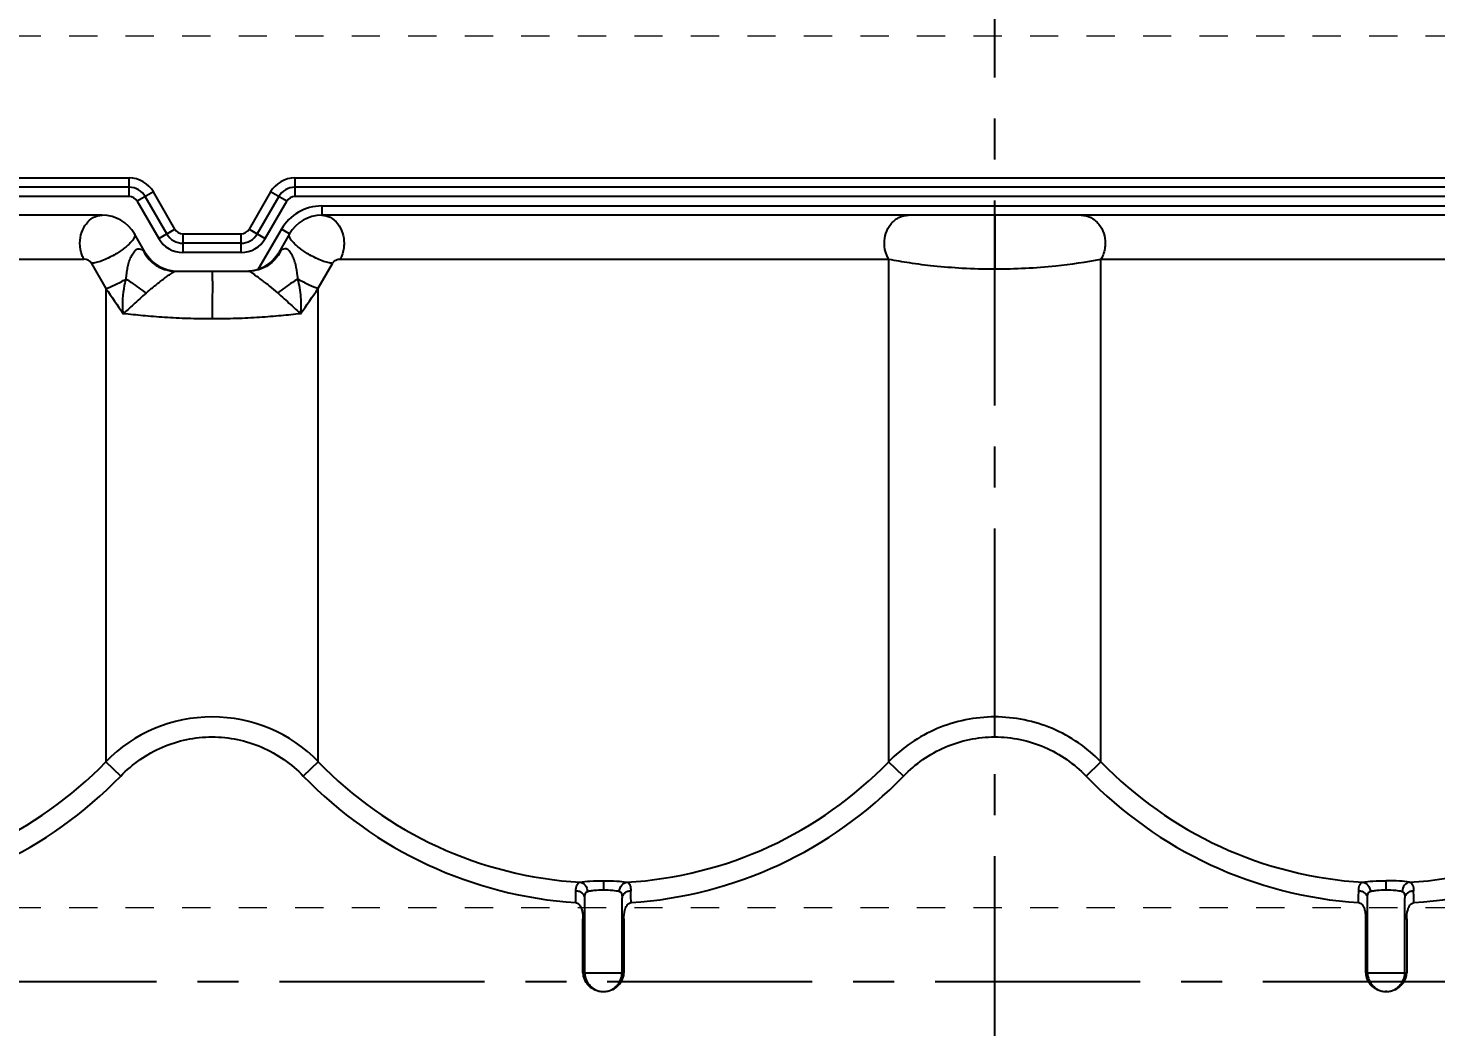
# Model space of a CAD drawing. Header units: millimetres. Extents: x 2667 to 4588, y -8940 to -2822.
# Drawn here: x 3446.5 to 3522.4, y -6329.1 to -6275.3 of the extents above; entities that cross this region are included whole.
import ezdxf

# ---------------------------------------------------------------- set-up
doc = ezdxf.new("R2010")
doc.units = ezdxf.units.MM
doc.header["$LTSCALE"] = 16.335
doc.header["$PDMODE"] = 3
doc.header["$PDSIZE"] = 8
doc.linetypes.add('CENTER', pattern=[0.6, 0.375, -0.075, 0.075, -0.075])
doc.linetypes.add('HIDDEN', pattern=[0.2, 0.1, -0.1])
doc.layers.get('0').update_dxf_attribs({"linetype": 'CONTINUOUS'})
doc.layers.get('Defpoints').update_dxf_attribs({"linetype": 'CONTINUOUS'})
doc.layers.add('cool', color=153, linetype='HIDDEN', lineweight=9)
doc.layers.add('dim', color=82, linetype='CONTINUOUS', lineweight=9)
doc.layers.add('DEFAULT_2', color=8, linetype='HIDDEN')
doc.styles.get("Standard").update_dxf_attribs({"font": 'txt', "width": 0.85})
doc.dimstyles.new('mold', dxfattribs={"dimtxt": 10, "dimasz": 5, "dimexe": 0, "dimexo": 0, "dimgap": 0, "dimtad": 1, "dimzin": 1, "dimdsep": 46, "dimtxsty": 'Standard', "dimcen": 0, "dimclrd": 4, "dimclre": 4, "dimclrt": 6, "dimazin": 0, "dimtfac": 1, "dimtofl": 0, "dimtmove": 0, "dimatfit": 3, "dimfxl": 0, "dimarcsym": 0})

# ---------------------------------------------------------------- blocks, each defined once
blk = doc.blocks.new('02')
at = {"color": 1, "linetype": 'CENTER', "ltscale": 1.803734}
blk.add_line((2807.465, 2890.507), (3167.465, 2890.507), dxfattribs=at)
at = {"layer": 'cool', "ltscale": 0.932966}
for p, q in [((2818.675, 2894.507), (3156.255, 2894.507)), ((2818.675, 2886.507), (3156.255, 2886.507))]:
    blk.add_line(p, q, dxfattribs=at)
blk = doc.blocks.new('*D393')
at = {"layer": 'Defpoints', "color": 0}
for p in [(3498.666, -6241.677), (3661.355, -6326.677), (3682.705, -6326.677)]:
    blk.add_point(p, dxfattribs=at)
at = {"layer": 'dim', "color": 4, "lineweight": -2}
blk.add_line((3661.355, -6326.677), (3701.405, -6326.677), dxfattribs=at)
at = {"layer": 'dim', "color": 6, "insert": (3692.055, -6323.677), "char_height": 6, "attachment_point": 5}
blk.add_mtext('85.00', dxfattribs=at)
blk = doc.blocks.new('*D394')
at = {"layer": 'Defpoints', "color": 0}
for p in [(3498.666, -6241.677), (3657.466, -6361.677), (3682.705, -6361.677)]:
    blk.add_point(p, dxfattribs=at)
at = {"layer": 'dim', "color": 4, "lineweight": -2}
blk.add_line((3657.466, -6361.677), (3703.955, -6361.677), dxfattribs=at)
at = {"layer": 'dim', "color": 6, "insert": (3693.33, -6358.677), "char_height": 6, "attachment_point": 5}
blk.add_mtext('120.00', dxfattribs=at)
blk = doc.blocks.new('*D395')
at = {"layer": 'Defpoints', "color": 0}
for p in [(3498.666, -6241.677), (3648.666, -6370.477), (3648.666, -6398.085)]:
    blk.add_point(p, dxfattribs=at)
at = {"layer": 'dim', "color": 4, "lineweight": -2}
blk.add_line((3648.666, -6370.477), (3648.666, -6419.335), dxfattribs=at)
at = {"layer": 'dim', "color": 6, "insert": (3645.666, -6408.71), "char_height": 6, "attachment_point": 5, "rotation": 90}
blk.add_mtext('150.00', dxfattribs=at)
blk = doc.blocks.new('*D396')
at = {"layer": 'Defpoints', "color": 0}
for p in [(3498.666, -6241.677), (3498.666, -6382.85), (3498.666, -6398.085)]:
    blk.add_point(p, dxfattribs=at)
at = {"layer": 'dim', "color": 4, "lineweight": -2}
blk.add_line((3498.666, -6382.85), (3498.666, -6410.835), dxfattribs=at)
at = {"layer": 'dim', "color": 6, "insert": (3495.666, -6404.46), "char_height": 6, "attachment_point": 5, "rotation": 90}
blk.add_mtext('0.00', dxfattribs=at)
blk = doc.blocks.new('*D405')
at = {"layer": 'Defpoints', "color": 0}
for p in [(3498.666, -6241.677), (3314.627, -6326.677), (3321.984, -6326.677)]:
    blk.add_point(p, dxfattribs=at)
at = {"layer": 'dim', "color": 4, "lineweight": -2}
blk.add_line((3321.984, -6326.677), (3295.927, -6326.677), dxfattribs=at)
at = {"layer": 'dim', "color": 6, "insert": (3305.277, -6323.677), "char_height": 6, "attachment_point": 5}
blk.add_mtext('85.00', dxfattribs=at)
blk = doc.blocks.new('*D406')
at = {"layer": 'Defpoints', "color": 0}
for p in [(3498.666, -6241.677), (3314.627, -6361.677), (3339.866, -6361.677)]:
    blk.add_point(p, dxfattribs=at)
at = {"layer": 'dim', "color": 4, "lineweight": -2}
blk.add_line((3339.866, -6361.677), (3293.377, -6361.677), dxfattribs=at)
at = {"layer": 'dim', "color": 6, "insert": (3304.002, -6358.677), "char_height": 6, "attachment_point": 5}
blk.add_mtext('120.00', dxfattribs=at)
blk = doc.blocks.new('*D400')
at = {"layer": 'Defpoints', "color": 0}
for p in [(3498.666, -6241.677), (3348.666, -6370.477), (3348.666, -6398.085)]:
    blk.add_point(p, dxfattribs=at)
at = {"layer": 'dim', "color": 4, "lineweight": -2}
blk.add_line((3348.666, -6370.477), (3348.666, -6419.335), dxfattribs=at)
at = {"layer": 'dim', "color": 6, "insert": (3345.666, -6408.71), "char_height": 6, "attachment_point": 5, "rotation": 90}
blk.add_mtext('150.00', dxfattribs=at)

msp = doc.modelspace()

# ---------------------------------------------------------------- linework, layer by layer
at = {"color": 1, "linetype": 'CENTER', "ltscale": 1.803734}
msp.add_line((3498.666, -6401.677), (3498.666, -6081.677), dxfattribs=at)
at = {"color": 7, "linetype": 'Continuous'}
for p, q in [((3418.266, -6283.339), (3451.988, -6283.339)), ((3451.988, -6284.344), (3451.988, -6283.339)), ((3460.919, -6283.339), (3460.919, -6284.344)), ((3460.919, -6283.339), (3536.412, -6283.339)), ((3451.988, -6283.842), (3418.266, -6283.842)), ((3451.988, -6284.344), (3418.266, -6284.344)), ((3453.293, -6284.093), (3452.423, -6284.596)), ((3454.019, -6286.354), (3452.858, -6284.344)), ((3454.454, -6286.103), (3453.293, -6284.093)), ((3459.614, -6284.093), (3458.453, -6286.103)), ((3460.049, -6284.344), (3458.888, -6286.354)), ((3460.484, -6284.596), (3459.614, -6284.093)), ((3536.412, -6283.842), (3460.919, -6283.842)), ((3536.412, -6284.344), (3460.919, -6284.344)), ((3452.423, -6284.596), (3453.584, -6286.606)), ((3459.323, -6286.606), (3460.484, -6284.596)), ((3462.37, -6284.847), (3462.37, -6285.349)), ((3462.37, -6284.847), (3534.962, -6284.847)), ((3450.537, -6285.349), (3418.266, -6285.349)), ((3534.962, -6285.349), (3462.37, -6285.349)), ((3498.666, -6285.349), (3498.666, -6288.243)), ((3452.858, -6287.359), (3452.278, -6286.354)), ((3453.584, -6286.606), (3454.454, -6286.103)), ((3454.889, -6286.354), (3454.889, -6287.359)), ((3454.889, -6286.354), (3458.018, -6286.354)), ((3458.018, -6287.359), (3458.018, -6286.354)), ((3458.453, -6286.103), (3459.323, -6286.606)), ((3460.194, -6286.103), (3458.949, -6288.26)), ((3460.629, -6286.354), (3460.049, -6287.359)), ((3460.629, -6286.354), (3460.194, -6286.103)), ((3458.018, -6286.857), (3454.889, -6286.857)), ((3458.018, -6287.359), (3454.889, -6287.359)), ((3436.482, -6287.714), (3449.547, -6287.714)), ((3449.954, -6287.948), (3450.732, -6289.297)), ((3462.179, -6289.29), (3462.954, -6287.948)), ((3463.36, -6287.714), (3477.561, -6287.714)), ((3477.561, -6287.714), (3478.499, -6287.714)), ((3478.499, -6287.714), (3492.942, -6287.714)), ((3492.942, -6287.714), (3492.942, -6314.822)), ((3504.389, -6287.714), (3518.833, -6287.714)), ((3504.389, -6314.822), (3504.389, -6287.714)), ((3518.833, -6287.714), (3519.771, -6287.714)), ((3519.771, -6287.714), (3533.971, -6287.714)), ((3454.47, -6288.364), (3458.436, -6288.364)), ((3450.732, -6289.297), (3450.732, -6314.822)), ((3462.179, -6314.822), (3462.179, -6289.29)), ((3498.666, -6313.486), (3498.666, -6312.408)), ((3451.534, -6315.595), (3450.732, -6314.822)), ((3462.179, -6314.822), (3461.378, -6315.595)), ((3493.744, -6315.595), (3492.942, -6314.822)), ((3503.588, -6315.595), (3504.389, -6314.822)), ((3477.561, -6321.24), (3477.561, -6321.734)), ((3519.771, -6321.734), (3519.771, -6321.24)), ((3476.068, -6322.423), (3476.074, -6322.087)), ((3476.074, -6322.087), (3476.079, -6321.798)), ((3476.556, -6326.21), (3476.556, -6322.172)), ((3478.566, -6326.21), (3478.566, -6322.171)), ((3479.048, -6322.087), (3479.043, -6321.798)), ((3479.054, -6322.423), (3479.048, -6322.087)), ((3518.278, -6322.423), (3518.284, -6322.087)), ((3518.284, -6322.087), (3518.289, -6321.798)), ((3518.766, -6326.21), (3518.766, -6322.172)), ((3520.776, -6326.21), (3520.776, -6322.171)), ((3521.258, -6322.087), (3521.253, -6321.798)), ((3521.264, -6322.423), (3521.258, -6322.087)), ((3476.556, -6323.298), (3476.455, -6323.298)), ((3476.455, -6326.21), (3476.455, -6323.298)), ((3478.667, -6323.298), (3478.667, -6326.21)), ((3518.665, -6326.21), (3518.665, -6323.297)), ((3520.877, -6323.298), (3520.877, -6326.21)), ((3476.455, -6326.21), (3478.667, -6326.21)), ((3518.665, -6326.21), (3520.877, -6326.21)), ((3477.53, -6327.215), (3477.591, -6327.215)), ((3519.801, -6327.215), (3519.74, -6327.215))]:
    msp.add_line(p, q, dxfattribs=at)
for centre, radius, start, end in [((3451.988, -6284.847), 1.508, 30, 90), ((3460.919, -6284.847), 1.508, 90, 150), ((3451.988, -6284.847), 1.005, 30, 90), ((3451.988, -6284.847), 0.502, 30, 90), ((3460.919, -6284.847), 1.005, 90, 150), ((3460.919, -6284.847), 0.502, 90.00065, 150), ((3462.37, -6287.359), 2.513, 90, 150), ((3450.537, -6287.359), 2.01, 30, 90), ((3462.37, -6287.359), 2.01, 90, 149.99855), ((3454.889, -6285.852), 1.508, 210, 270), ((3454.889, -6285.852), 1.005, 210, 270), ((3454.889, -6285.852), 0.502, 210, 270), ((3458.018, -6285.852), 0.502, 270, 330), ((3458.018, -6285.852), 1.005, 270, 330), ((3458.018, -6285.852), 1.508, 270, 330), ((3454.599, -6286.354), 2.01, 210, 270), ((3458.308, -6286.354), 2.01, 270, 330), ((3449.547, -6288.183), 0.47, 29.99711, 89.97273), ((3513.513, -6247.037), 75.679, 213.94575, 215.19818), ((3399.15, -6246.862), 75.978, 324.79907, 326.05385), ((3456.462, -6320.411), 8.004, 44.28995, 135.71054), ((3435.351, -6299.992), 21.367, 273.38187, 316.04569), ((3477.561, -6299.992), 21.367, 223.95431, 266.61814), ((3477.561, -6299.992), 21.367, 273.38187, 316.04569), ((3519.771, -6299.992), 21.367, 223.95431, 266.61813), ((3519.771, -6299.992), 21.367, 273.38186, 316.04569), ((3435.351, -6299.992), 22.48, 273.808, 316.04569), ((3477.561, -6299.992), 22.48, 223.95431, 266.19157), ((3477.561, -6299.992), 22.48, 273.808, 316.0457), ((3519.771, -6299.992), 22.48, 223.95431, 266.192), ((3519.771, -6299.992), 22.48, 273.80931, 316.04569), ((3477.561, -6326.21), 1.005, 180, 225), ((3477.561, -6326.21), 1.005, 315, 0), ((3519.771, -6326.21), 1.005, 180, 225), ((3519.771, -6326.21), 1.005, 315, 0)]:
    msp.add_arc(centre, radius, start, end, dxfattribs=at)
for points, knots in [([(3449.334, -6286.857), (3449.334, -6286.655), (3449.394, -6286.277), (3449.648, -6285.791), (3450.033, -6285.443), (3450.37, -6285.349), (3450.537, -6285.349)], [0, 0, 0, 0, 0.284986, 0.529392, 0.763514, 1, 1, 1, 1]), ([(3462.37, -6285.349), (3462.526, -6285.349), (3462.864, -6285.436), (3463.27, -6285.794), (3463.52, -6286.299), (3463.574, -6286.675), (3463.574, -6286.857)], [0, 0, 0, 0, 0.220374, 0.472284, 0.742204, 1, 1, 1, 1]), ([(3492.711, -6286.857), (3492.711, -6286.68), (3492.767, -6286.312), (3493.029, -6285.811), (3493.465, -6285.441), (3493.837, -6285.349), (3494.016, -6285.349)], [0, 0, 0, 0, 0.242299, 0.498039, 0.756731, 1, 1, 1, 1]), ([(3503.316, -6285.349), (3503.494, -6285.349), (3503.867, -6285.441), (3504.303, -6285.811), (3504.564, -6286.312), (3504.62, -6286.68), (3504.62, -6286.857)], [0, 0, 0, 0, 0.243269, 0.501961, 0.757701, 1, 1, 1, 1]), ([(3452.278, -6286.354), (3452.312, -6286.413), (3452.275, -6286.552), (3452.174, -6286.702), (3452.043, -6286.852), (3451.873, -6287.01), (3451.592, -6287.234), (3451.356, -6287.387), (3451.189, -6287.484)], [0, 0, 0, 0, 0.123394, 0.220233, 0.341673, 0.485184, 0.646545, 1, 1, 1, 1]), ([(3461.718, -6287.484), (3461.551, -6287.387), (3461.315, -6287.234), (3461.034, -6287.01), (3460.864, -6286.852), (3460.733, -6286.702), (3460.632, -6286.552), (3460.595, -6286.413), (3460.629, -6286.354)], [0, 0, 0, 0, 0.353473, 0.514834, 0.658335, 0.779771, 0.876608, 1, 1, 1, 1]), ([(3449.547, -6287.714), (3449.513, -6287.652), (3449.387, -6287.383), (3449.334, -6287.082), (3449.334, -6286.857)], [0, 0, 0, 0, 0.238317, 1, 1, 1, 1]), ([(3451.189, -6287.484), (3450.972, -6287.609), (3450.649, -6287.768), (3450.228, -6287.906), (3450.039, -6287.943), (3449.954, -6287.948)], [0, 0, 0, 0, 0.567216, 0.807457, 1, 1, 1, 1]), ([(3451.837, -6288.631), (3451.85, -6288.532), (3451.875, -6288.332), (3451.928, -6288.035), (3451.995, -6287.793), (3452.077, -6287.614), (3452.147, -6287.493), (3452.218, -6287.38), (3452.286, -6287.28), (3452.357, -6287.199), (3452.466, -6287.15), (3452.602, -6287.162), (3452.693, -6287.208), (3452.732, -6287.236)], [0, 0, 0, 0, 0.15476, 0.310523, 0.465521, 0.540361, 0.61275, 0.682001, 0.745846, 0.80011, 0.845264, 0.925246, 1, 1, 1, 1]), ([(3452.858, -6287.359), (3452.847, -6287.34), (3452.805, -6287.297), (3452.76, -6287.259), (3452.732, -6287.236)], [0, 0, 0, 0, 0.387189, 1, 1, 1, 1]), ([(3452.732, -6287.236), (3452.757, -6287.29), (3452.871, -6287.505), (3453.024, -6287.699), (3453.156, -6287.828)], [0, 0, 0, 0, 0.243742, 1, 1, 1, 1]), ([(3460.174, -6287.237), (3460.149, -6287.291), (3460.034, -6287.508), (3459.879, -6287.704), (3459.745, -6287.833)], [0, 0, 0, 0, 0.244622, 1, 1, 1, 1]), ([(3460.174, -6287.237), (3460.146, -6287.26), (3460.102, -6287.297), (3460.06, -6287.34), (3460.049, -6287.359)], [0, 0, 0, 0, 0.612576, 1, 1, 1, 1]), ([(3461.066, -6288.612), (3461.041, -6288.414), (3460.998, -6288.118), (3460.89, -6287.738), (3460.78, -6287.526), (3460.684, -6287.374), (3460.616, -6287.277), (3460.543, -6287.2), (3460.436, -6287.152), (3460.302, -6287.162), (3460.213, -6287.209), (3460.174, -6287.237)], [0, 0, 0, 0, 0.311459, 0.466568, 0.614165, 0.683263, 0.746466, 0.800264, 0.845384, 0.924817, 1, 1, 1, 1]), ([(3462.954, -6287.948), (3462.869, -6287.943), (3462.679, -6287.906), (3462.258, -6287.768), (3461.935, -6287.609), (3461.718, -6287.484)], [0, 0, 0, 0, 0.192513, 0.432756, 1, 1, 1, 1]), ([(3463.574, -6286.857), (3463.574, -6286.944), (3463.554, -6287.24), (3463.462, -6287.53), (3463.36, -6287.714)], [0, 0, 0, 0, 0.293264, 1, 1, 1, 1]), ([(3492.942, -6287.714), (3492.903, -6287.648), (3492.769, -6287.381), (3492.711, -6287.078), (3492.711, -6286.857)], [0, 0, 0, 0, 0.256067, 1, 1, 1, 1]), ([(3504.62, -6286.857), (3504.62, -6286.929), (3504.602, -6287.226), (3504.505, -6287.52), (3504.389, -6287.714)], [0, 0, 0, 0, 0.242254, 1, 1, 1, 1]), ([(3453.758, -6288.222), (3453.816, -6288.245), (3454.045, -6288.326), (3454.289, -6288.364), (3454.47, -6288.364)], [0, 0, 0, 0, 0.255941, 1, 1, 1, 1]), ([(3459.139, -6288.226), (3459.082, -6288.248), (3458.856, -6288.327), (3458.614, -6288.364), (3458.436, -6288.364)], [0, 0, 0, 0, 0.256768, 1, 1, 1, 1]), ([(3462.954, -6287.948), (3462.981, -6287.907), (3463.04, -6287.831), (3463.179, -6287.743), (3463.292, -6287.714), (3463.36, -6287.714)], [0, 0, 0, 0, 0.306378, 0.57824, 1, 1, 1, 1]), ([(3492.942, -6287.714), (3493.313, -6287.779), (3494.118, -6287.927), (3495.443, -6288.089), (3496.981, -6288.212), (3498.081, -6288.245), (3498.666, -6288.244)], [0, 0, 0, 0, 0.19607, 0.426559, 0.695358, 1, 1, 1, 1]), ([(3498.666, -6288.244), (3499.765, -6288.244), (3501.684, -6288.142), (3503.586, -6287.873), (3504.389, -6287.714)], [0, 0, 0, 0, 0.573022, 1, 1, 1, 1]), ([(3450.732, -6289.297), (3450.896, -6289.25), (3451.265, -6289.09), (3451.62, -6288.906), (3451.82, -6288.793)], [0, 0, 0, 0, 0.425192, 1, 1, 1, 1]), ([(3451.671, -6290.659), (3451.655, -6290.516), (3451.616, -6289.891), (3451.698, -6289.259), (3451.82, -6288.793)], [0, 0, 0, 0, 0.230227, 1, 1, 1, 1]), ([(3451.82, -6288.793), (3451.917, -6288.854), (3452.283, -6289.094), (3452.641, -6289.348), (3452.896, -6289.548)], [0, 0, 0, 0, 0.260276, 1, 1, 1, 1]), ([(3452.896, -6289.548), (3453.043, -6289.411), (3453.28, -6289.224), (3453.595, -6288.974), (3453.829, -6288.793), (3454.049, -6288.63), (3454.238, -6288.499), (3454.365, -6288.414), (3454.435, -6288.374), (3454.46, -6288.364), (3454.47, -6288.364)], [0, 0, 0, 0, 0.304469, 0.459229, 0.61122, 0.753816, 0.87628, 0.96065, 0.985337, 1, 1, 1, 1]), ([(3456.468, -6288.364), (3456.469, -6288.365), (3456.467, -6288.373), (3456.47, -6288.383), (3456.469, -6288.405), (3456.47, -6288.447), (3456.47, -6288.52), (3456.471, -6288.629), (3456.471, -6288.764), (3456.472, -6288.924), (3456.472, -6289.104), (3456.472, -6289.373), (3456.471, -6289.73), (3456.47, -6290.158), (3456.469, -6290.563), (3456.468, -6290.82), (3456.467, -6290.938)], [0, 0, 0, 0, 0.001681, 0.006525, 0.01449, 0.02553, 0.056641, 0.099231, 0.152287, 0.214736, 0.285211, 0.362157, 0.528825, 0.700301, 0.862124, 1, 1, 1, 1]), ([(3459.12, -6288.827), (3459.039, -6288.766), (3458.889, -6288.656), (3458.709, -6288.526), (3458.587, -6288.443), (3458.518, -6288.4), (3458.469, -6288.379), (3458.444, -6288.364), (3458.436, -6288.365)], [0, 0, 0, 0, 0.365326, 0.677288, 0.802286, 0.901908, 0.970787, 1, 1, 1, 1]), ([(3459.999, -6289.541), (3459.858, -6289.417), (3459.567, -6289.176), (3459.271, -6288.942), (3459.12, -6288.827)], [0, 0, 0, 0, 0.497238, 1, 1, 1, 1]), ([(3461.082, -6288.781), (3460.985, -6288.843), (3460.616, -6289.085), (3460.256, -6289.34), (3459.999, -6289.541)], [0, 0, 0, 0, 0.260207, 1, 1, 1, 1]), ([(3461.235, -6290.66), (3461.272, -6290.364), (3461.274, -6289.728), (3461.165, -6289.104), (3461.082, -6288.781)], [0, 0, 0, 0, 0.472314, 1, 1, 1, 1]), ([(3461.082, -6288.781), (3461.284, -6288.895), (3461.642, -6289.081), (3462.014, -6289.243), (3462.179, -6289.29)], [0, 0, 0, 0, 0.574824, 1, 1, 1, 1]), ([(3452.896, -6289.548), (3452.668, -6289.753), (3452.346, -6290.049), (3451.936, -6290.417), (3451.754, -6290.58), (3451.671, -6290.659)], [0, 0, 0, 0, 0.556202, 0.792768, 1, 1, 1, 1]), ([(3459.999, -6289.541), (3460.23, -6289.746), (3460.642, -6290.119), (3461.05, -6290.497), (3461.235, -6290.66)], [0, 0, 0, 0, 0.556378, 1, 1, 1, 1]), ([(3456.461, -6290.938), (3456.025, -6290.941), (3455.168, -6290.927), (3453.921, -6290.869), (3452.761, -6290.777), (3452.022, -6290.696), (3451.671, -6290.659)], [0, 0, 0, 0, 0.272725, 0.53528, 0.779801, 1, 1, 1, 1]), ([(3461.235, -6290.66), (3460.886, -6290.697), (3460.149, -6290.777), (3458.992, -6290.869), (3457.75, -6290.927), (3456.896, -6290.941), (3456.461, -6290.938)], [0, 0, 0, 0, 0.220331, 0.46481, 0.727306, 1, 1, 1, 1]), ([(3498.666, -6312.408), (3497.609, -6312.408), (3495.475, -6312.837), (3493.681, -6314.068), (3492.942, -6314.822)], [0, 0, 0, 0, 0.500144, 1, 1, 1, 1]), ([(3504.389, -6314.822), (3503.651, -6314.068), (3501.857, -6312.837), (3499.722, -6312.408), (3498.666, -6312.408)], [0, 0, 0, 0, 0.499856, 1, 1, 1, 1]), ([(3451.534, -6315.595), (3452.166, -6314.94), (3453.706, -6313.865), (3456.456, -6313.296), (3459.205, -6313.865), (3460.745, -6314.94), (3461.377, -6315.595)], [0, 0, 0, 0, 0.249871, 0.5, 0.750129, 1, 1, 1, 1]), ([(3493.744, -6315.595), (3494.376, -6314.94), (3495.914, -6313.865), (3497.755, -6313.486), (3498.666, -6313.486)], [0, 0, 0, 0, 0.499742, 1, 1, 1, 1]), ([(3498.666, -6313.486), (3499.577, -6313.486), (3501.418, -6313.865), (3502.955, -6314.94), (3503.587, -6315.595)], [0, 0, 0, 0, 0.500258, 1, 1, 1, 1]), ([(3476.079, -6321.798), (3476.078, -6321.737), (3476.085, -6321.628), (3476.119, -6321.481), (3476.19, -6321.37), (3476.263, -6321.332), (3476.3, -6321.322)], [0, 0, 0, 0, 0.321357, 0.581838, 0.794667, 1, 1, 1, 1]), ([(3476.3, -6321.322), (3476.477, -6321.288), (3476.898, -6321.252), (3477.319, -6321.24), (3477.561, -6321.24)], [0, 0, 0, 0, 0.426798, 1, 1, 1, 1]), ([(3476.3, -6321.322), (3476.406, -6321.337), (3476.615, -6321.471), (3476.695, -6321.699), (3476.701, -6321.818)], [0, 0, 0, 0, 0.472372, 1, 1, 1, 1]), ([(3477.561, -6321.24), (3477.802, -6321.24), (3478.223, -6321.252), (3478.645, -6321.288), (3478.821, -6321.322)], [0, 0, 0, 0, 0.573291, 1, 1, 1, 1]), ([(3478.421, -6321.818), (3478.427, -6321.699), (3478.506, -6321.471), (3478.716, -6321.337), (3478.821, -6321.322)], [0, 0, 0, 0, 0.527631, 1, 1, 1, 1]), ([(3478.821, -6321.322), (3478.858, -6321.333), (3478.931, -6321.37), (3479.003, -6321.481), (3479.035, -6321.628), (3479.042, -6321.737), (3479.043, -6321.798)], [0, 0, 0, 0, 0.204932, 0.418284, 0.678534, 1, 1, 1, 1]), ([(3518.289, -6321.798), (3518.289, -6321.737), (3518.296, -6321.628), (3518.329, -6321.481), (3518.4, -6321.37), (3518.473, -6321.333), (3518.51, -6321.322)], [0, 0, 0, 0, 0.321466, 0.581715, 0.795068, 1, 1, 1, 1]), ([(3518.51, -6321.322), (3518.687, -6321.289), (3519.108, -6321.252), (3519.529, -6321.24), (3519.771, -6321.24)], [0, 0, 0, 0, 0.426806, 1, 1, 1, 1]), ([(3518.51, -6321.322), (3518.616, -6321.337), (3518.825, -6321.471), (3518.905, -6321.699), (3518.911, -6321.818)], [0, 0, 0, 0, 0.472369, 1, 1, 1, 1]), ([(3521.031, -6321.322), (3520.855, -6321.288), (3520.433, -6321.252), (3520.012, -6321.24), (3519.771, -6321.24)], [0, 0, 0, 0, 0.426806, 1, 1, 1, 1]), ([(3521.031, -6321.322), (3520.925, -6321.337), (3520.715, -6321.472), (3520.637, -6321.7), (3520.631, -6321.818)], [0, 0, 0, 0, 0.477391, 1, 1, 1, 1]), ([(3521.031, -6321.322), (3521.068, -6321.332), (3521.142, -6321.37), (3521.212, -6321.481), (3521.246, -6321.628), (3521.253, -6321.737), (3521.253, -6321.798)], [0, 0, 0, 0, 0.205311, 0.41815, 0.678634, 1, 1, 1, 1]), ([(3476.068, -6322.423), (3476.132, -6322.427), (3476.257, -6322.5), (3476.355, -6322.672), (3476.414, -6322.859), (3476.435, -6322.989), (3476.442, -6323.054)], [0, 0, 0, 0, 0.249159, 0.499321, 0.749639, 1, 1, 1, 1]), ([(3476.556, -6322.172), (3476.556, -6322.124), (3476.528, -6322.023), (3476.419, -6321.902), (3476.262, -6321.822), (3476.141, -6321.8), (3476.079, -6321.798)], [0, 0, 0, 0, 0.216116, 0.453175, 0.717486, 1, 1, 1, 1]), ([(3476.556, -6322.172), (3476.556, -6322.127), (3476.559, -6322.045), (3476.579, -6321.936), (3476.624, -6321.853), (3476.675, -6321.825), (3476.701, -6321.818)], [0, 0, 0, 0, 0.329155, 0.595033, 0.805753, 1, 1, 1, 1]), ([(3476.701, -6321.818), (3476.717, -6321.813), (3476.791, -6321.794), (3476.867, -6321.781), (3476.926, -6321.773)], [0, 0, 0, 0, 0.2145, 1, 1, 1, 1]), ([(3476.926, -6321.773), (3476.973, -6321.766), (3477.184, -6321.742), (3477.396, -6321.734), (3477.561, -6321.734)], [0, 0, 0, 0, 0.224092, 1, 1, 1, 1]), ([(3477.561, -6321.734), (3477.726, -6321.734), (3478.014, -6321.748), (3478.302, -6321.783), (3478.421, -6321.818)], [0, 0, 0, 0, 0.572434, 1, 1, 1, 1]), ([(3478.421, -6321.818), (3478.448, -6321.824), (3478.501, -6321.856), (3478.545, -6321.943), (3478.563, -6322.051), (3478.566, -6322.129), (3478.566, -6322.172)], [0, 0, 0, 0, 0.204317, 0.425081, 0.69068, 1, 1, 1, 1]), ([(3479.043, -6321.798), (3478.981, -6321.8), (3478.86, -6321.822), (3478.703, -6321.902), (3478.594, -6322.023), (3478.566, -6322.124), (3478.566, -6322.172)], [0, 0, 0, 0, 0.282534, 0.546845, 0.783886, 1, 1, 1, 1]), ([(3518.278, -6322.423), (3518.343, -6322.427), (3518.467, -6322.5), (3518.565, -6322.671), (3518.624, -6322.859), (3518.645, -6322.988), (3518.652, -6323.053)], [0, 0, 0, 0, 0.249288, 0.499372, 0.749669, 1, 1, 1, 1]), ([(3518.766, -6322.172), (3518.766, -6322.124), (3518.738, -6322.023), (3518.629, -6321.902), (3518.472, -6321.822), (3518.351, -6321.8), (3518.289, -6321.798)], [0, 0, 0, 0, 0.216118, 0.453163, 0.71747, 1, 1, 1, 1]), ([(3518.766, -6322.172), (3518.766, -6322.129), (3518.768, -6322.051), (3518.787, -6321.943), (3518.831, -6321.856), (3518.884, -6321.824), (3518.911, -6321.818)], [0, 0, 0, 0, 0.309309, 0.574915, 0.795692, 1, 1, 1, 1]), ([(3518.911, -6321.818), (3518.927, -6321.813), (3519.001, -6321.794), (3519.077, -6321.781), (3519.136, -6321.773)], [0, 0, 0, 0, 0.214454, 1, 1, 1, 1]), ([(3519.136, -6321.773), (3519.183, -6321.766), (3519.394, -6321.742), (3519.606, -6321.734), (3519.771, -6321.734)], [0, 0, 0, 0, 0.224018, 1, 1, 1, 1]), ([(3519.771, -6321.734), (3519.936, -6321.734), (3520.224, -6321.748), (3520.512, -6321.783), (3520.631, -6321.818)], [0, 0, 0, 0, 0.572433, 1, 1, 1, 1]), ([(3520.631, -6321.818), (3520.656, -6321.825), (3520.707, -6321.853), (3520.753, -6321.936), (3520.773, -6322.045), (3520.776, -6322.127), (3520.776, -6322.172)], [0, 0, 0, 0, 0.194247, 0.404967, 0.670845, 1, 1, 1, 1]), ([(3521.253, -6321.798), (3521.191, -6321.8), (3521.07, -6321.822), (3520.913, -6321.902), (3520.804, -6322.023), (3520.776, -6322.124), (3520.776, -6322.172)], [0, 0, 0, 0, 0.282517, 0.546833, 0.783888, 1, 1, 1, 1]), ([(3520.931, -6322.826), (3520.955, -6322.733), (3521.001, -6322.609), (3521.087, -6322.511), (3521.111, -6322.49)], [0, 0, 0, 0, 0.748501, 1, 1, 1, 1]), ([(3478.719, -6322.833), (3478.743, -6322.739), (3478.788, -6322.614), (3478.873, -6322.514), (3478.898, -6322.493)], [0, 0, 0, 0, 0.748438, 1, 1, 1, 1]), ([(3478.667, -6323.298), (3478.653, -6323.298), (3478.628, -6323.298), (3478.594, -6323.296), (3478.58, -6323.301), (3478.566, -6323.296), (3478.566, -6323.298)], [0, 0, 0, 0, 0.428048, 0.74334, 0.935365, 1, 1, 1, 1]), ([(3518.665, -6323.297), (3518.679, -6323.297), (3518.703, -6323.298), (3518.738, -6323.295), (3518.752, -6323.299), (3518.766, -6323.295), (3518.766, -6323.298)], [0, 0, 0, 0, 0.428006, 0.743253, 0.935254, 1, 1, 1, 1]), ([(3520.877, -6323.298), (3520.863, -6323.298), (3520.838, -6323.298), (3520.804, -6323.3), (3520.79, -6323.297), (3520.776, -6323.3), (3520.776, -6323.298)], [0, 0, 0, 0, 0.427761, 0.742828, 0.934735, 1, 1, 1, 1]), ([(3478, -6327.133), (3478.183, -6327.058), (3478.512, -6326.805), (3478.667, -6326.407), (3478.667, -6326.21)], [0, 0, 0, 0, 0.500778, 1, 1, 1, 1]), ([(3520.21, -6327.133), (3520.393, -6327.058), (3520.722, -6326.805), (3520.877, -6326.407), (3520.877, -6326.21)], [0, 0, 0, 0, 0.500778, 1, 1, 1, 1]), ([(3476.537, -6326.574), (3476.566, -6326.637), (3476.703, -6326.872), (3476.93, -6327.053), (3477.118, -6327.132)], [0, 0, 0, 0, 0.252203, 1, 1, 1, 1]), ([(3518.747, -6326.574), (3518.776, -6326.637), (3518.913, -6326.872), (3519.14, -6327.053), (3519.328, -6327.132)], [0, 0, 0, 0, 0.252203, 1, 1, 1, 1])]:
    msp.add_open_spline(points, degree=3, knots=knots, dxfattribs=at)
for points in [[(3453.156, -6287.828), (3453.328, -6287.995), (3453.536, -6288.131), (3453.758, -6288.222)], [(3459.745, -6287.833), (3459.572, -6288), (3459.363, -6288.136), (3459.139, -6288.226)], [(3451.82, -6288.793), (3451.825, -6288.739), (3451.831, -6288.685), (3451.837, -6288.631)], [(3461.082, -6288.781), (3461.078, -6288.725), (3461.072, -6288.668), (3461.066, -6288.612)], [(3478.898, -6322.493), (3478.941, -6322.456), (3478.997, -6322.426), (3479.054, -6322.423)], [(3521.111, -6322.49), (3521.154, -6322.454), (3521.209, -6322.426), (3521.264, -6322.423)], [(3476.442, -6323.054), (3476.451, -6323.135), (3476.455, -6323.216), (3476.455, -6323.298)], [(3478.667, -6323.298), (3478.667, -6323.142), (3478.68, -6322.984), (3478.719, -6322.833)], [(3518.652, -6323.053), (3518.66, -6323.134), (3518.665, -6323.216), (3518.665, -6323.297)], [(3520.877, -6323.298), (3520.877, -6323.14), (3520.89, -6322.979), (3520.931, -6322.826)], [(3476.455, -6326.21), (3476.455, -6326.335), (3476.486, -6326.461), (3476.537, -6326.574)], [(3518.665, -6326.21), (3518.665, -6326.335), (3518.696, -6326.461), (3518.747, -6326.574)], [(3477.118, -6327.132), (3477.247, -6327.186), (3477.39, -6327.215), (3477.53, -6327.215)], [(3477.591, -6327.215), (3477.73, -6327.215), (3477.872, -6327.186), (3478, -6327.133)], [(3519.328, -6327.132), (3519.457, -6327.186), (3519.6, -6327.215), (3519.74, -6327.215)], [(3519.801, -6327.215), (3519.94, -6327.215), (3520.082, -6327.186), (3520.21, -6327.133)]]:
    msp.add_open_spline(points, degree=3, dxfattribs=at)
at = {"layer": 'DEFAULT_2', "color": 8, "linetype": 'HIDDEN'}
for centre in [(3477.561, -6326.21), (3519.771, -6326.21)]:
    msp.add_arc(centre, 1.005, 225, 315, dxfattribs=at)

# ---------------------------------------------------------------- block references
for p in [(511.201, -9162.184), (511.201, -9217.184)]:
    msp.add_blockref('02', p)

# ---------------------------------------------------------------- dimensions: what is measured, and where the dimension line sits
at = {"layer": 'dim'}
for feature_location, offset, dtype, origin, picture, middle in [((3339.866, -6361.677), (-25.239, 0), 0, (3498.666, -6241.677), '*D406', (3304.002, -6358.677)), ((3321.984, -6326.677), (-7.358, 0), 0, (3498.666, -6241.677), '*D405', (3305.277, -6323.677)), ((3348.666, -6370.477), (0, -27.607), 1, (3498.666, -6241.677), '*D400', (3345.666, -6408.71)), ((3498.665789355, -6382.850255577), (0, -15.234457901), 1, (3498.665789355, -6241.677282886), '*D396', (3495.665789355, -6404.459713477)), ((3661.355, -6326.677), (21.35, 0), 0, (3498.666, -6241.677), '*D393', (3692.055, -6323.677)), ((3657.466, -6361.677), (25.239, 0), 0, (3498.666, -6241.677), '*D394', (3693.33, -6358.677)), ((3648.666, -6370.477), (0, -27.607), 1, (3498.666, -6241.677), '*D395', (3645.666, -6408.71))]:
    dim = msp.add_ordinate_dim(feature_location=feature_location, offset=offset, dtype=dtype, origin=origin, dimstyle='mold', override={"dimtxt": 6, "dimasz": 2}, dxfattribs=at)
    dim.commit()
    dim.dimension.update_dxf_attribs({"geometry": picture, "text_midpoint": middle})

doc.saveas('drawing.dxf')
